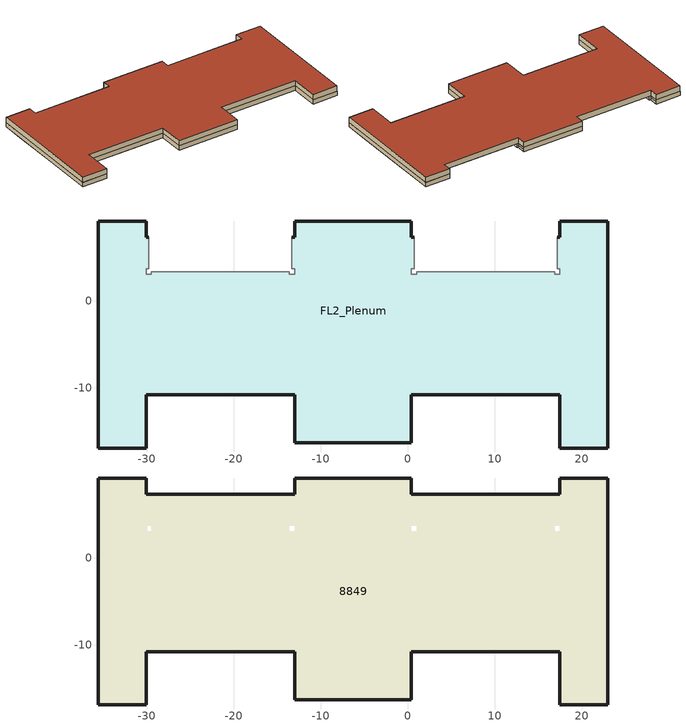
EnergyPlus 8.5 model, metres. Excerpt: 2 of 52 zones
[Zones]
FL2_Plenum
 floor to FL2_ZN19 (plenum_floor): -26.82,-3.59 -33.91,-3.59 -33.91,4.5 -30.07,4.5 -30.07,3.07 -26.82,3.07 z8.33
 floor to FL2_ZN19 (9): -29.77,3.68 -30.06,3.68 -30.06,4.5 -29.77,4.5 z8.33; -26.82,3.08 -29.46,3.08 -29.46,3.37 -26.82,3.37 z8.33
 floor to FL2_ZN24 (plenum_floor): -9.33,3.07 -13,3.07 -13,9.16 -9.33,9.16 z8.33
 floor to FL2_ZN24 (9): -13.02,3.68 -13.31,3.68 -13.31,7.34 -13.02,7.34 z8.33
 floor to FL2_ZN10 (plenum_floor): -3.26,3.07 -9.33,3.07 -9.33,9.16 -3.26,9.16 z8.33
 floor to FL2_ZN25 (plenum_floor): 0.41,3.07 -3.26,3.07 -3.26,9.16 0.41,9.16 z8.33
 floor to FL2_ZN25 (9): 0.71,3.68 0.42,3.68 0.42,7.34 0.71,7.34 z8.33
 floor to FL2_ZN4 (plenum_floor): 21.3,0.81 17.48,0.81 17.48,9.16 22.96,9.16 22.96,3.07 21.3,3.07 z8.33
 floor to FL2_ZN4 (9): 17.46,3.68 17.17,3.68 17.17,7.34 17.46,7.34 z8.33
 floor to FL2_ZN18 (plenum_floor): -30.07,4.5 -35.56,4.5 -35.56,9.16 -30.07,9.16 z8.33
 floor to FL2_ZN18 (9): -29.77,4.5 -30.06,4.5 -30.06,7.34 -29.77,7.34 z8.33
 floor to FL2_ZN16 (plenum_floor): -30.07,-16.9 -35.56,-16.9 -35.56,-13.26 -32.88,-13.26 -32.88,-14.75 -30.07,-14.75 z8.33
 floor to FL2_ZN13 (plenum_floor): -7.59,-16.29 -13,-16.29 -13,-5.31 -7.59,-5.31 z8.33
 floor to FL2_ZN12 (plenum_floor): 0.41,-16.29 -7.59,-16.29 -7.59,-5.31 0.41,-5.31 z8.33
 floor to FL2_ZN6 (plenum_floor): 22.96,-16.9 17.48,-16.9 17.48,-13.26 22.96,-13.26 z8.33
 floor to FL2_ZN17 (plenum_floor): -30.07,-14.75 -32.88,-14.75 -32.88,-13.26 -35.56,-13.26 -35.56,-2.11 -33.91,-2.11 -33.91,-3.59 -30.07,-3.59 z8.33
 floor to FL2_ZN5 (plenum_floor): 22.96,-13.26 17.48,-13.26 17.48,0.81 22.96,0.81 z8.33
 floor to FL2_ZN15 (plenum_floor): -18.41,-10.8 -30.07,-10.8 -30.07,-3.59 -18.41,-3.59 z8.33
 floor to FL2_ZN14 (plenum_floor): -13,-10.8 -18.41,-10.8 -18.41,-3.59 -13,-3.59 z8.33
 floor to FL2_ZN9 (plenum_floor): 6.1,-10.8 0.41,-10.8 0.41,-5.31 6.1,-5.31 z8.33
 floor to FL2_ZN8 (plenum_floor): 13.23,-10.8 6.1,-10.8 6.1,-5.31 13.23,-5.31 z8.33
 floor to FL2_ZN7 (plenum_floor): 17.48,-10.8 13.23,-10.8 13.23,-5.31 17.48,-5.31 z8.33
 floor to FL2_ZN11 (plenum_floor): 0.41,-5.31 -13,-5.31 -13,3.07 0.41,3.07 z8.33
 floor to FL2_ZN1 (plenum_floor): 8.03,-5.31 0.41,-5.31 0.41,3.07 8.03,3.07 z8.33
 floor to FL2_ZN1 (9): 8.03,3.08 1.02,3.08 1.02,3.37 8.03,3.37 z8.33
 floor to FL2_ZN3 (plenum_floor): 17.48,-5.31 8.03,-5.31 8.03,-1.12 17.48,-1.12 z8.33
 floor to FL2_ZN22 (plenum_floor): -13,-3.59 -19.33,-3.59 -19.33,-0.28 -21.54,-0.28 -21.54,3.07 -13,3.07 z8.33
 floor to FL2_ZN22 (9): -13.61,3.08 -21.54,3.08 -21.54,3.37 -13.61,3.37 z8.33
 floor to FL2_ZN2 (plenum_floor): 17.48,-1.12 8.03,-1.12 8.03,3.07 17.48,3.07 z8.33
 floor to FL2_ZN2 (9): 16.87,3.08 8.03,3.08 8.03,3.37 16.87,3.37 z8.33
 floor to FL2_ZN26 (plenum_floor): 22.96,0.81 21.3,0.81 21.3,3.07 22.96,3.07 z8.33
 floor to FL2_ZN23 (plenum_floor): -33.91,-2.11 -35.56,-2.11 -35.56,4.5 -33.91,4.5 z8.33
 floor to FL2_ZN20 (plenum_floor): -21.54,-0.28 -26.82,-0.28 -26.82,3.07 -21.54,3.07 z8.33
 floor to FL2_ZN20 (9): -21.54,3.08 -26.82,3.08 -26.82,3.37 -21.54,3.37 z8.33
 floor to FL2_ZN21 (plenum_floor): -19.33,-3.59 -26.82,-3.59 -26.82,-0.28 -19.33,-0.28 z8.33
 wall outside (7): -30.06,7.33 -30.06,9.18 / 17.46,9.18 17.46,7.33 / 0.42,7.33 0.42,9.18 / -13.02,9.18 -13.02,7.33 z8.33:8.81; -30.06,7.33 -30.06,9.18 / 0.42,7.33 0.42,9.18 z8.81:9.3; -30.06,9.18 -35.57,9.18 -35.57,-16.91 -30.06,-16.91 -30.06,-10.81 -13.02,-10.81 -13.02,-16.3 0.42,-16.3 0.42,-10.81 17.46,-10.81 17.46,-16.91 22.97,-16.91 22.97,9.18 17.46,9.18 / 0.42,9.18 -13.02,9.18 z8.33:9.3; 17.46,9.18 17.46,7.33 / -13.02,9.18 -13.02,7.33 z8.81:9.29
 wall outside (9): -29.77,7.34 -30.06,7.34 / 17.46,7.34 17.17,7.34 / 0.71,7.34 0.42,7.34 / -13.02,7.34 -13.31,7.34 z8.33:9.3
 wall to FL2_Plenum (5): 17.46,3.37 17.46,3.08 17.17,3.08 / 0.71,3.08 0.42,3.08 0.42,3.37 / -13.02,3.37 -13.02,3.08 -13.31,3.08 / -29.77,3.08 -30.06,3.08 -30.06,3.37 z8.33:9.3
 wall to FL2_Plenum (6): -30.06,3.37 -30.06,3.08 -29.77,3.08 / 17.17,3.08 17.46,3.08 17.46,3.37 / 0.42,3.37 0.42,3.08 0.71,3.08 / -13.31,3.08 -13.02,3.08 -13.02,3.37 z8.33:9.3
 wall to FL2_Balcony_W (5): -30.06,3.37 -30.06,3.68 / -13.02,3.68 -13.02,3.37 / -13.31,3.08 -13.61,3.08 / -29.46,3.08 -29.77,3.08 / -29.77,3.68 -29.77,7.34 / -13.31,7.34 -13.31,3.68 / -13.61,3.37 -29.46,3.37 z8.33:9.3
 wall to FL2_Balcony_E (5): 17.46,3.68 17.46,3.37 / 17.17,3.08 16.87,3.08 / 1.02,3.08 0.71,3.08 / 0.42,3.37 0.42,3.68 / 17.17,7.34 17.17,3.68 / 16.87,3.37 1.02,3.37 / 0.71,3.68 0.71,7.34 z8.33:9.3
 wall to FL2_Plenum (9): -30.06,3.68 -29.77,3.68 -30.06,3.68 / 17.17,3.68 17.46,3.68 17.17,3.68 / 16.87,3.08 16.87,3.37 16.87,3.08 / 1.02,3.37 1.02,3.08 1.02,3.37 / 0.42,3.68 0.71,3.68 0.42,3.68 / -13.31,3.68 -13.02,3.68 -13.31,3.68 / -13.61,3.08 -13.61,3.37 -13.61,3.08 / -29.46,3.37 -29.46,3.08 -29.46,3.37 z8.33:9.3
8849
 floor to FL2_Plenum (plenum_floor): 22.96,-16.9 17.48,-16.9 17.48,-10.8 0.41,-10.8 0.41,-16.29 -13,-16.29 -13,-10.8 -30.07,-10.8 -30.07,-16.9 -35.56,-16.9 -35.56,9.16 -30.07,9.16 -30.07,7.34 -30.06,7.34 -30.06,3.08 -13.02,3.08 -13.02,7.34 -13,7.34 -13,9.16 0.41,9.16 0.41,7.34 0.42,7.34 0.42,3.08 17.46,3.08 17.46,7.34 17.48,7.34 17.48,9.16 22.96,9.16 z9.3
 floor to FL2_Plenum (9): -29.77,3.68 -30.06,3.68 -30.06,7.34 -29.77,7.34 z9.3; 17.46,3.68 17.17,3.68 17.17,7.34 17.46,7.34 z9.3; 16.87,3.08 1.02,3.08 1.02,3.37 16.87,3.37 z9.3; 0.71,3.68 0.42,3.68 0.42,7.34 0.71,7.34 z9.3; -13.02,3.68 -13.31,3.68 -13.31,7.34 -13.02,7.34 z9.3; -13.61,3.08 -29.46,3.08 -29.46,3.37 -13.61,3.37 z9.3
 floor to FL2_Balcony_E (19): 16.87,3.68 1.02,3.68 1.02,7.34 16.87,7.34 z9.3; 17.17,3.68 16.87,3.68 16.87,7.34 17.17,7.34 z9.3; 1.02,3.68 0.71,3.68 0.71,7.34 1.02,7.34 z9.3; 16.87,3.37 1.02,3.37 1.02,3.68 16.87,3.68 z9.3
 floor to FL2_Balcony_W (19): -13.61,3.68 -29.46,3.68 -29.46,7.34 -13.61,7.34 z9.3; -13.31,3.68 -13.61,3.68 -13.61,7.34 -13.31,7.34 z9.3; -29.46,3.68 -29.77,3.68 -29.77,7.34 -29.46,7.34 z9.3; -13.61,3.37 -29.46,3.37 -29.46,3.68 -13.61,3.68 z9.3
 wall outside (7): -30.07,7.34 -30.07,9.16 -35.56,9.16 -35.56,-16.9 -30.07,-16.9 -30.07,-10.8 -13,-10.8 -13,-16.29 0.41,-16.29 0.41,-10.8 17.48,-10.8 17.48,-16.9 22.96,-16.9 22.96,9.16 17.48,9.16 17.48,7.34 0.41,7.34 0.41,9.16 -13,9.16 -13,7.34 -30.07,7.34 z9.3:10.46
 roof outside (Roof): -35.56,-16.9 -30.07,-16.9 -30.07,-10.8 -13,-10.8 -13,-16.29 0.41,-16.29 0.41,-10.8 17.48,-10.8 17.48,-16.9 22.96,-16.9 22.96,9.16 17.48,9.16 17.48,7.34 0.41,7.34 0.41,9.16 -13,9.16 -13,7.34 -30.07,7.34 -30.07,9.16 -35.56,9.16 z10.46
[Building]
BLDG26: North Axis {deg}=0; Terrain=Suburbs; Loads Convergence Tolerance Value=0.04; Temperature Convergence Tolerance Value {deltaC}=0.4; Solar Distribution=MinimalShadowing; Maximum Number of Warmup Days=25; Minimum Number of Warmup Days=6
[Site:Location]
Chicago Ohare Intl Ap_IL_USA Design_Conditions: Latitude {deg}=41.98; Longitude {deg}=-87.92; Time Zone {hr}=-6; Elevation {m}=201
[SizingPeriod:DesignDay] Day of Month=21; Dry-Bulb Temperature Range Modifier Type=DefaultMultipliers; Humidity Condition Type=Wetbulb; Barometric Pressure {Pa}=98934; Rain Indicator=No; Snow Indicator=No; Daylight Saving Time Indicator=No
Name | Month | Day Type | Maximum Dry-Bulb Temperature {C} | Daily Dry-Bulb Temperature Range {deltaC} | Wetbulb or DewPoint at Maximum Dry-Bulb {C} | Wind Speed {m/s} | Wind Direction {deg} | Solar Model Indicator | Sky Clearness | ASHRAE Clear Sky Optical Depth for Beam Irradiance (taub) | ASHRAE Clear Sky Optical Depth for Diffuse Irradiance (taud)
Chicago Ohare Intl Ap Ann Htg 99.6% Condns DB | 1 | WinterDesignDay | -20 | 0 | -20 | 4.9 | 270 | ASHRAEClearSky | 0
Chicago Ohare Intl Ap Ann Clg .4% Condns DB=>MWB | 7 | SummerDesignDay | 33.3 | 10.5 | 23.7 | 5.2 | 230 | ASHRAETau |  | 0.455 | 2.05
[Site:GroundTemperature:BuildingSurface]
19.527, 19.502, 19.536, 19.598, 20.002, 21.64, 22.225, 22.375, 21.449, 20.121, 19.802, 19.633
[Site:GroundReflectance]
0.2, 0.2, 0.2, 0.2, 0.2, 0.2, 0.2, 0.2, 0.2, 0.2, 0.2, 0.2
[Site:GroundReflectance:SnowModifier]
1, 1
[Material] Thermal Absorptance=0.9
Name | Roughness | Thickness {m} | Conductivity {W/m-K} | Density {kg/m3} | Specific Heat {J/kg-K} | Solar Absorptance | Visible Absorptance
3_2_7 | Rough | 0.1 | 1.4 | 2100 | 840 | 0.6 | 0.6
5_1_27 | Rough | 0.0159 | 0.25 | 900 | 1000 | 0.5 | 0.5
5_2_10001 | VeryRough | 0.0921 | 0.03 | 24.8 | 1000 | 0.7 | 0.7
Roof Membrane | VeryRough | 0.0095 | 0.16 | 1121.29 | 1460 | 0.7 | 0.7
IEAD NonRes Roof Insulation | MediumRough | 0.153184 | 0.049 | 265 | 836.8 | 0.7 | 0.7
Metal Decking | MediumSmooth | 0.0015 | 45.006 | 7680 | 418.4 | 0.7 | 0.7
1IN Stucco | Smooth | 0.0253 | 0.6918 | 1858 | 837 | 0.7 | 0.7
8IN CONCRETE HW | Rough | 0.2032 | 1.311 | 2240 | 836.8 | 0.7 | 0.7
1/2IN Gypsum | Smooth | 0.0127 | 0.16 | 784.9 | 830 | 0.7 | 0.7
Mass NonRes Wall Insulation | MediumRough | 0.0562 | 0.058 | 265 | 836.8 | 0.7 | 0.7
AC02 Acoustic Ceiling | MediumSmooth | 0.0127 | 0.057 | 288 | 1339 | 0.7 | 0.2
[Material:NoMass]
20_RVAL_1: Roughness=Rough; Thermal Resistance {m2-K/W}=0.2165; Thermal Absorptance=0.9; Solar Absorptance=0.7; Visible Absorptance=0.7
[Construction]
plenum_floor: AC02 Acoustic Ceiling
5; 6: 5_1_27, 5_2_10001, 5_1_27
7; 9: 1IN Stucco, 8IN Concrete HW, Mass NonRes Wall Insulation, 1/2IN Gypsum
19: 3_2_7, 20_RVAL_1
Roof: Roof Membrane, IEAD NonRes Roof Insulation, Metal Decking
[WindowProperty:FrameAndDivider] Frame Width {m}=0.04; Frame Outside Projection {m}=0; Frame Inside Projection {m}=0; Ratio of Frame-Edge Glass Conductance to Center-Of-Glass Conductance=1; Divider Type=DividedLite; Divider Width {m}=0.02; Number of Horizontal Dividers=1; Divider Outside Projection {m}=0; Divider Inside Projection {m}=0; Ratio of Divider-Edge Glass Conductance to Center-Of-Glass Conductance=1; Inside Sill Depth {m}=0; Inside Reveal Depth {m}=0
Name | Frame Conductance {W/m2-K} | Frame Solar Absorptance | Frame Visible Absorptance | Frame Thermal Hemispherical Emissivity | Number of Vertical Dividers | Divider Conductance {W/m2-K} | Divider Solar Absorptance | Divider Visible Absorptance | Divider Thermal Hemispherical Emissivity | Outside Reveal Solar Absorptance | Inside Sill Solar Absorptance | Inside Reveal Solar Absorptance
5 | 500 | 0.3 | 0.3 | 0.3 | 1 | 500 | 0.3 | 0.3 | 0.3 | 0.3 | 0.3 | 0.3
6 | 500 | 0.3 | 0.3 | 0.3 | 2 | 500 | 0.3 | 0.3 | 0.3 | 0.3 | 0.3 | 0.3
7 | 9.5 | 0.5 | 0.5 | 0.9 | 2 | 9.5 | 0.5 | 0.5 | 0.9 | 0.5 | 0.5 | 0.5
9 | 9.5 | 0.5 | 0.5 | 0.9 | 0 | 9.5 | 0.5 | 0.5 | 0.9 | 0.5 | 0.5 | 0.5
[Zone] Type=1; Multiplier=1; Floor Area {m2}=autocalculate; Zone Inside Convection Algorithm=TARP
Name | Volume {m3}
FL2_Plenum | 1079.127
8849 | 1455.01
[ZoneInfiltration:DesignFlowRate] Schedule=On; Design Flow Rate Calculation Method=Flow/zone; Constant Term Coefficient=1; Temperature Term Coefficient=0; Velocity Term Coefficient=0; Velocity Squared Term Coefficient=0
Name | Zone or ZoneList | Design Flow Rate {m3/s}
8987 Infiltration | FL2_Plenum | 0.20983
8849 Infiltration | 8849 | 0.282919
[Schedule:Compact]
On: Through: 12/31, For: AllDays, Until: 24:00, 1
